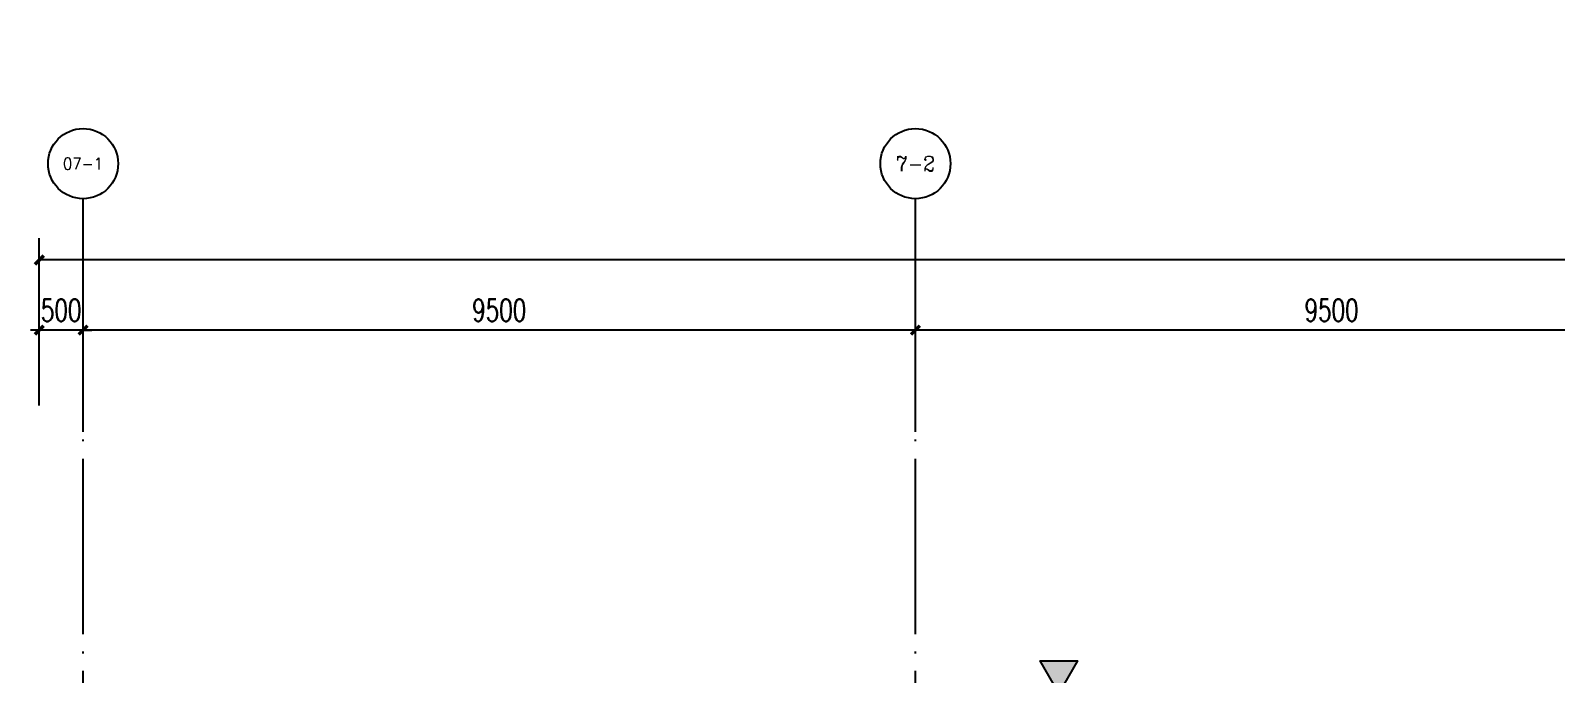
# Model space of a CAD drawing. Extents: x -621157 to 1764546, y -106808 to 741893.
# Drawn here: x 540469 to 557875, y 103876 to 111214 of the extents above; entities that cross this region are included whole.
import ezdxf
from ezdxf.enums import TextEntityAlignment as Align
from ezdxf.xclip import XClip

# ---------------------------------------------------------------- set-up
doc = ezdxf.new("R2010")
doc.units = 0
doc.header["$LTSCALE"] = 1000
doc.header["$MEASUREMENT"] = 0
doc.header["$XCLIPFRAME"] = 0
doc.linetypes.add('XREF-A-101-平面图_t3$0$DOTE', pattern=[2.42, 2, -0.2, 0.02, -0.2])
for name, color, linetype in [('0-底图', 7, 'Continuous'), ('AXIS_TEXT', 7, 'Continuous'), ('XREF-A-101-平面图_t3$0$A-DOTE', 8, 'Continuous'), ('XREF-A-101-平面图_t3$0$AXIS', 8, 'Continuous'), ('XREF-A-101-平面图_t3$0$PUB_HATCH', 8, 'Continuous'), ('XREF-A-101-平面图_t3$0$PUB_TEXT', 8, 'Continuous')]:
    doc.layers.add(name, color=color, linetype=linetype)
doc.styles.add('COMPLEX', font='COMPLEX')
doc.styles.add('XREF-A-101-平面图_t3$0$A-AXIS-LABEL', font='COMPLEX', dxfattribs={"bigfont": 'GBCBIG'})
doc.styles.add('XREF-A-101-平面图_t3$0$A-DIM_T3', font='SIMPLEX', dxfattribs={"width": 0.705882, "bigfont": 'GBCBIG'})
doc.dimstyles.new('XREF-A-101-平面图_t3$0$A-DIM-100', dxfattribs={"dimscale": 100, "dimtxt": 2.55, "dimasz": 1, "dimexe": 2.5, "dimexo": 3, "dimgap": 1, "dimtad": 1, "dimdec": 0, "dimzin": 0, "dimdsep": 46, "dimtxsty": 'XREF-A-101-平面图_t3$0$A-DIM_T3', "dimblk": 'XREF-A-101-平面图_t3$0$_ArchTick', "dimcen": 0.09, "dimclrt": 7, "dimazin": 2, "dimtfac": 1, "dimtdec": 0, "dimtix": 1, "dimtmove": 2, "dimatfit": 3, "dimfxl": 0, "dimtolj": 1, "dimtzin": 0, "dimarcsym": 0})

# ---------------------------------------------------------------- blocks, each defined once
blk = doc.blocks.new('XREF-A-101-平面图_t3$0$_ArchTick')
at = {"color": 0, "linetype": 'ByBlock', "const_width": 0.4}
blk.add_lwpolyline([(-0.5, -0.5), (0.5, 0.5)], dxfattribs=at)
blk = doc.blocks.new('*D25501')
at = {"layer": 'Defpoints', "color": 0}
for p in [(9500, 44460), (9500, 43300), (19000, 43300)]:
    blk.add_point(p, dxfattribs=at)
at = {"layer": 'XREF-A-101-平面图_t3$0$AXIS', "color": 0, "lineweight": -2}
for p, q in [((9500, 43600), (9500, 44710)), ((19000, 43600), (19000, 44710)), ((19000, 44460), (9500, 44460))]:
    blk.add_line(p, q, dxfattribs=at)
at = {"layer": 'XREF-A-101-平面图_t3$0$AXIS', "color": 0, "linetype": 'ByBlock', "lineweight": -2, "xscale": 100, "yscale": 100, "zscale": 100, "rotation": 180}
blk.add_blockref('XREF-A-101-平面图_t3$0$_ArchTick', (9500, 44460), dxfattribs=at)
at = {"layer": 'XREF-A-101-平面图_t3$0$AXIS', "color": 0, "linetype": 'ByBlock', "lineweight": -2, "xscale": 100, "yscale": 100, "zscale": 100}
blk.add_blockref('XREF-A-101-平面图_t3$0$_ArchTick', (19000, 44460), dxfattribs=at)
at = {"layer": 'XREF-A-101-平面图_t3$0$AXIS', "color": 7, "insert": (14250, 44687), "char_height": 255, "attachment_point": 5, "style": 'XREF-A-101-平面图_t3$0$A-DIM_T3'}
blk.add_mtext('\\A1;9500', dxfattribs=at)
blk = doc.blocks.new('*D25502')
at = {"layer": 'Defpoints', "color": 0}
for p in [(0, 44460), (0, 43300), (9500, 43300)]:
    blk.add_point(p, dxfattribs=at)
at = {"layer": 'XREF-A-101-平面图_t3$0$AXIS', "color": 0, "lineweight": -2}
for p, q in [((0, 43600), (0, 44710)), ((9500, 43600), (9500, 44710)), ((9500, 44460), (0, 44460))]:
    blk.add_line(p, q, dxfattribs=at)
at = {"layer": 'XREF-A-101-平面图_t3$0$AXIS', "color": 0, "linetype": 'ByBlock', "lineweight": -2, "xscale": 100, "yscale": 100, "zscale": 100, "rotation": 180}
blk.add_blockref('XREF-A-101-平面图_t3$0$_ArchTick', (0, 44460), dxfattribs=at)
at = {"layer": 'XREF-A-101-平面图_t3$0$AXIS', "color": 0, "linetype": 'ByBlock', "lineweight": -2, "xscale": 100, "yscale": 100, "zscale": 100}
blk.add_blockref('XREF-A-101-平面图_t3$0$_ArchTick', (9500, 44460), dxfattribs=at)
at = {"layer": 'XREF-A-101-平面图_t3$0$AXIS', "color": 7, "insert": (4750, 44687), "char_height": 255, "attachment_point": 5, "style": 'XREF-A-101-平面图_t3$0$A-DIM_T3'}
blk.add_mtext('\\A1;9500', dxfattribs=at)
blk = doc.blocks.new('*D25503')
at = {"layer": 'Defpoints', "color": 0}
for p in [(-500, 44460), (-500, 43300), (0, 43300)]:
    blk.add_point(p, dxfattribs=at)
at = {"layer": 'XREF-A-101-平面图_t3$0$AXIS', "color": 0, "lineweight": -2}
for p, q in [((-500, 43600), (-500, 44710)), ((0, 43600), (0, 44710)), ((-500, 44460), (-600, 44460)), ((0, 44460), (-500, 44460)), ((0, 44460), (100, 44460))]:
    blk.add_line(p, q, dxfattribs=at)
at = {"layer": 'XREF-A-101-平面图_t3$0$AXIS', "color": 0, "linetype": 'ByBlock', "lineweight": -2, "xscale": 100, "yscale": 100, "zscale": 100}
blk.add_blockref('XREF-A-101-平面图_t3$0$_ArchTick', (-500, 44460), dxfattribs=at)
at = {"layer": 'XREF-A-101-平面图_t3$0$AXIS', "color": 0, "linetype": 'ByBlock', "lineweight": -2, "xscale": 100, "yscale": 100, "zscale": 100, "rotation": 180}
blk.add_blockref('XREF-A-101-平面图_t3$0$_ArchTick', (0, 44460), dxfattribs=at)
at = {"layer": 'XREF-A-101-平面图_t3$0$AXIS', "color": 7, "insert": (-250, 44687), "char_height": 255, "attachment_point": 5, "style": 'XREF-A-101-平面图_t3$0$A-DIM_T3'}
blk.add_mtext('\\A1;500', dxfattribs=at)
blk = doc.blocks.new('_AXISO')
blk.add_circle((0, 0), 0.5)
at = {"layer": 'AXIS_TEXT', "style": 'COMPLEX'}
blk.add_attdef('A', text='', height=0.56, dxfattribs=at).set_placement((-0.25, -0.28), (0.25, -0.28), align=Align.FIT)
blk = doc.blocks.new('*D25505')
at = {"layer": 'Defpoints', "color": 0}
for p in [(-500, 45260), (-500, 43300), (66800, 43300)]:
    blk.add_point(p, dxfattribs=at)
at = {"layer": 'XREF-A-101-平面图_t3$0$AXIS', "color": 0, "lineweight": -2}
for p, q in [((-500, 43600), (-500, 45510)), ((66800, 43600), (66800, 45510)), ((66800, 45260), (-500, 45260))]:
    blk.add_line(p, q, dxfattribs=at)
at = {"layer": 'XREF-A-101-平面图_t3$0$AXIS', "color": 0, "linetype": 'ByBlock', "lineweight": -2, "xscale": 100, "yscale": 100, "zscale": 100, "rotation": 180}
blk.add_blockref('XREF-A-101-平面图_t3$0$_ArchTick', (-500, 45260), dxfattribs=at)
at = {"layer": 'XREF-A-101-平面图_t3$0$AXIS', "color": 0, "linetype": 'ByBlock', "lineweight": -2, "xscale": 100, "yscale": 100, "zscale": 100}
blk.add_blockref('XREF-A-101-平面图_t3$0$_ArchTick', (66800, 45260), dxfattribs=at)
at = {"layer": 'XREF-A-101-平面图_t3$0$AXIS', "color": 7, "insert": (33150, 45487), "char_height": 255, "attachment_point": 5, "style": 'XREF-A-101-平面图_t3$0$A-DIM_T3'}
blk.add_mtext('\\A1;67300', dxfattribs=at)
blk = doc.blocks.new('XREF-A-101-平面图_t3$0$bz1')
at = {"layer": 'XREF-A-101-平面图_t3$0$PUB_HATCH'}
h = blk.add_hatch(color=1, dxfattribs=at)
h.dxf.hatch_style = 1
h.paths.add_polyline_path([(4866032, -641203), (4865818, -641573), (4866245, -641573)])
at = {"layer": 'XREF-A-101-平面图_t3$0$PUB_TEXT', "color": 1}
blk.add_lwpolyline([(4866032, -641203), (4865818, -641573), (4866245, -641573)], close=True, dxfattribs=at)
blk = doc.blocks.new('XREF-A-101-平面图_t3$0$G$C34B60025')
at = {"xscale": -1, "rotation": 180}
blk.add_blockref('XREF-A-101-平面图_t3$0$bz1', (-4854995, -540786), dxfattribs=at)
blk = doc.blocks.new('XREF-A-101-平面图_t3$0$轴网(3)')
at = {"layer": 'XREF-A-101-平面图_t3$0$A-DOTE', "linetype": 'XREF-A-101-平面图_t3$0$DOTE'}
for p, q in [((0, -3300), (0, 43300)), ((9500, -3300), (9500, 43300))]:
    blk.add_line(p, q, dxfattribs=at)
at = {"layer": 'XREF-A-101-平面图_t3$0$AXIS'}
for p, q in [((0, 43300), (0, 45959.5)), ((9500, 43300), (9500, 45959.5))]:
    blk.add_line(p, q, dxfattribs=at)
ref = blk.add_blockref('_AXISO', (0, 46359.5), dxfattribs=dict(at, xscale=800, yscale=800, zscale=800))
ref.add_attrib('A', '07-1', dxfattribs={"color": 7, "height": 136.14, "style": 'XREF-A-101-平面图_t3$0$A-AXIS-LABEL', "width": 0.946667}).set_placement((-230.1, 46291.4), (230.1, 46291.4), align=Align.FIT)
ref = blk.add_blockref('_AXISO', (9500, 46359.5), dxfattribs=dict(at, xscale=800, yscale=800, zscale=800))
ref.add_attrib('A', '7-2', dxfattribs={"color": 7, "height": 168.54, "style": 'XREF-A-101-平面图_t3$0$A-AXIS-LABEL', "width": 0.933333}).set_placement((9275.3, 46275.2), (9724.7, 46275.2), align=Align.FIT)
for p1, p2, distance, picture, middle in [((66800, 43300), (-500, 43300), -1959.5, '*D25505', (33150, 45487)), ((0, 43300), (-500, 43300), -1159.5, '*D25503', (-250, 44687)), ((9500, 43300), (0, 43300), -1159.5, '*D25502', (4750, 44687)), ((19000, 43300), (9500, 43300), -1159.5, '*D25501', (14250, 44687))]:
    dim = blk.add_aligned_dim(p1=p1, p2=p2, distance=distance, dimstyle='XREF-A-101-平面图_t3$0$A-DIM-100', dxfattribs=at)
    dim.commit()
    dim.dimension.update_dxf_attribs({"geometry": picture, "text_midpoint": middle})
blk = doc.blocks.new('XREF-A-101-平面图_t3')
blk.add_blockref('XREF-A-101-平面图_t3$0$G$C34B60025', (200100, 139900))
at = {"layer": 'XREF-A-101-平面图_t3$0$A-DOTE'}
for p in [(200000, 300000), (200000, 200000)]:
    blk.add_blockref('XREF-A-101-平面图_t3$0$轴网(3)', p, dxfattribs=at)

msp = doc.modelspace()

# ---------------------------------------------------------------- block references
at = {"layer": '0-底图'}
ref = msp.add_blockref('XREF-A-101-平面图_t3', (341069, -195468), dxfattribs=at)
XClip(ref).set_block_clipping_path([(188448.3743934482, 326558.5441184833), (279528.158095957, 347442.7434896522)])
ref = msp.add_blockref('XREF-A-101-平面图_t3', (341069, -136665), dxfattribs=at)
XClip(ref).set_block_clipping_path([(188448.3743934482, 226470.899785926), (279528.158095957, 250755.7925836878)])

doc.saveas('drawing.dxf')
